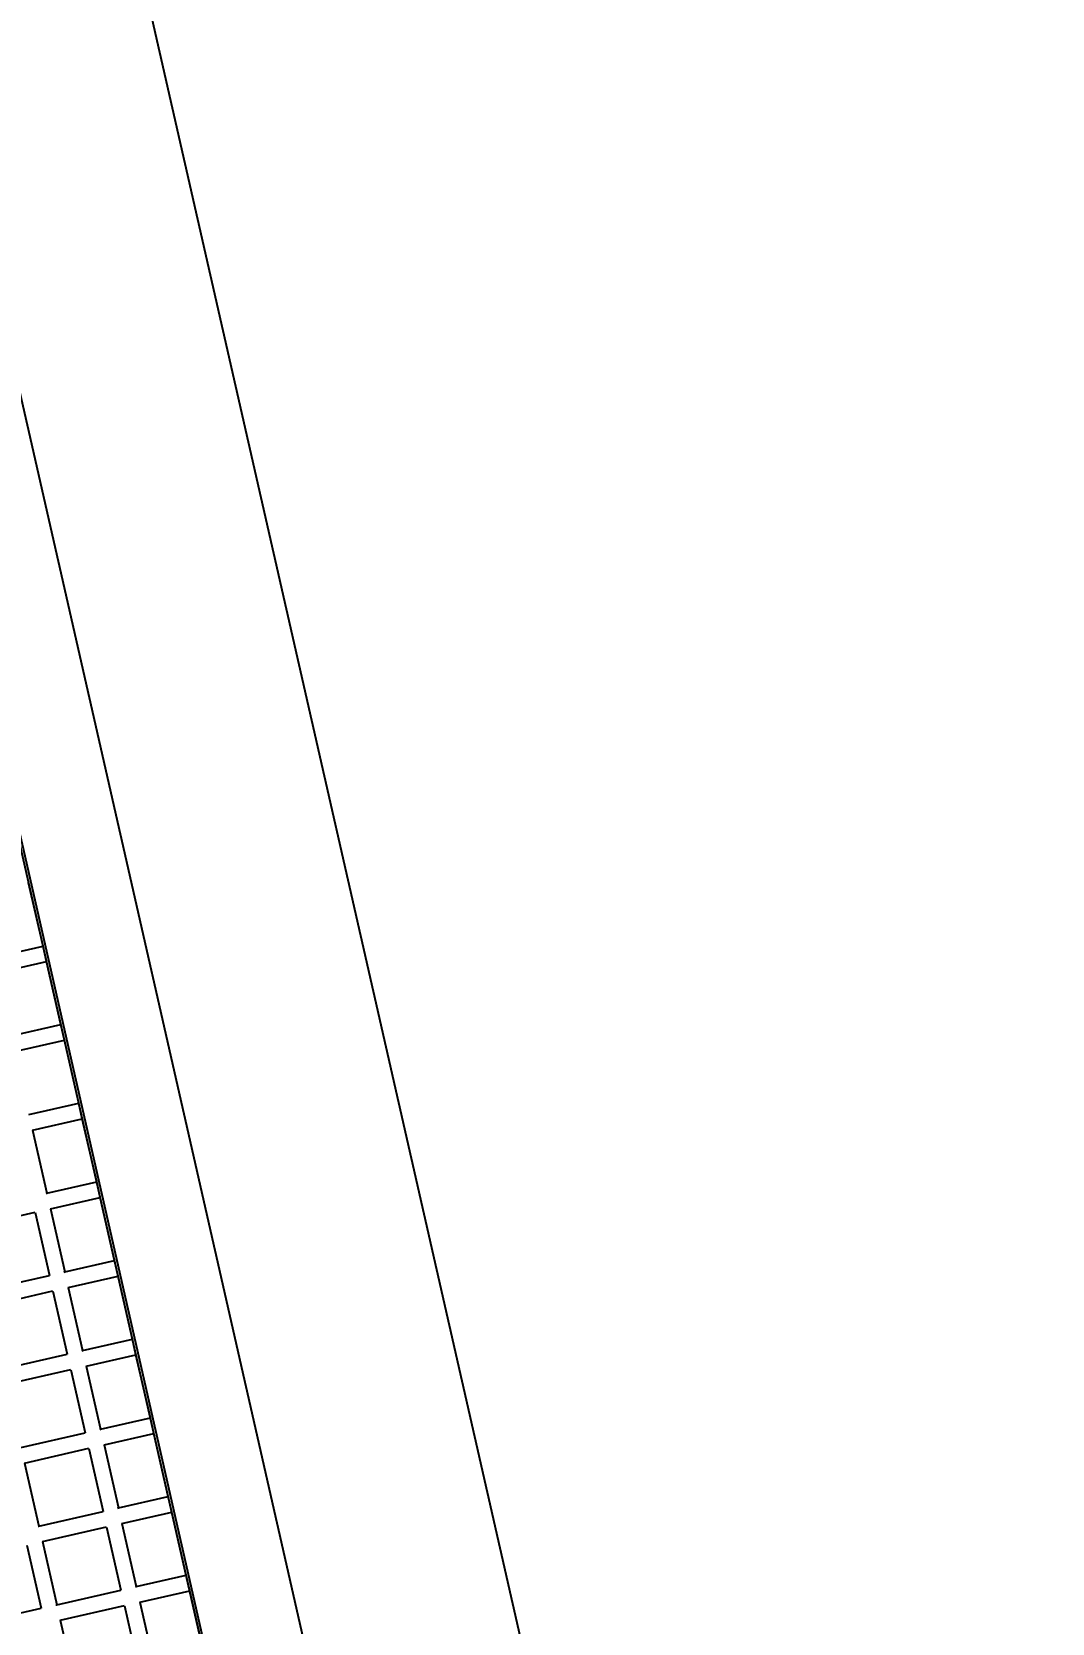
# Model space of a CAD drawing. Header units: inches. Extents: x -1841 to -80, y -100 to 1021.
# Drawn here: x -656.95 to -656.387, y 501.093 to 501.97 of the extents above; entities that cross this region are included whole.
import ezdxf

# ---------------------------------------------------------------- set-up
doc = ezdxf.new("R2010")
doc.units = ezdxf.units.IN
doc.header["$MEASUREMENT"] = 0
doc.layers.add('Edges', color=7, linetype='Continuous')
doc.styles.get("Standard").update_dxf_attribs({"font": 'arial.ttf'})

# ---------------------------------------------------------------- blocks, each defined once
blk = doc.blocks.new('infrared patio heater fr')
at = {"layer": 'Edges'}
for p, q in [((-50, 10.889), (50, 10.889)), ((-40, 8.228), (40, 8.228)), ((-40, 6.998), (40, 6.998)), ((38, 6.971), (-38, 6.971)), ((-9.74, 6.971), (-10.554, 6.971)), ((-9.74, 6.329), (-9.74, 6.971)), ((-9.541, 6.971), (-9.74, 6.971)), ((-9.539, 6.329), (-9.541, 6.971)), ((-8.727, 6.971), (-9.541, 6.971)), ((-8.727, 6.329), (-8.727, 6.971)), ((-8.527, 6.971), (-8.727, 6.971)), ((-8.526, 6.329), (-8.527, 6.971)), ((-7.714, 6.971), (-8.527, 6.971)), ((-7.714, 6.329), (-7.714, 6.971)), ((-7.514, 6.971), (-7.714, 6.971)), ((-7.513, 6.329), (-7.514, 6.971)), ((-6.7, 6.971), (-7.514, 6.971)), ((-6.7, 6.329), (-6.7, 6.971)), ((-6.501, 6.971), (-6.7, 6.971)), ((-6.499, 6.329), (-6.501, 6.971)), ((-5.687, 6.971), (-6.501, 6.971)), ((-5.687, 6.329), (-5.687, 6.971)), ((-5.487, 6.971), (-5.687, 6.971)), ((-5.486, 6.329), (-5.487, 6.971)), ((-4.674, 6.971), (-5.487, 6.971)), ((-4.674, 6.329), (-4.674, 6.971)), ((-4.474, 6.971), (-4.674, 6.971)), ((-4.473, 6.329), (-4.474, 6.971)), ((-3.66, 6.971), (-4.474, 6.971)), ((-3.66, 6.329), (-3.66, 6.971)), ((-3.461, 6.971), (-3.66, 6.971)), ((-3.459, 6.329), (-3.461, 6.971)), ((-2.647, 6.971), (-3.461, 6.971)), ((-2.647, 6.329), (-2.647, 6.971)), ((-2.447, 6.971), (-2.647, 6.971)), ((-2.446, 6.329), (-2.447, 6.971)), ((-1.634, 6.971), (-2.447, 6.971)), ((-1.634, 6.329), (-1.634, 6.971)), ((-1.434, 6.971), (-1.634, 6.971)), ((-1.433, 6.329), (-1.434, 6.971)), ((-0.62, 6.971), (-1.434, 6.971)), ((-7.514, 6.325), (-7.513, 6.329)), ((-7.513, 6.329), (-6.7, 6.329)), ((-6.7, 6.318), (-6.7, 6.329)), ((-6.501, 6.325), (-6.499, 6.329)), ((-6.499, 6.329), (-5.687, 6.329)), ((-5.687, 6.318), (-5.687, 6.329)), ((-5.487, 6.325), (-5.486, 6.329)), ((-5.486, 6.329), (-4.674, 6.329)), ((-4.674, 6.318), (-4.674, 6.329)), ((-4.474, 6.325), (-4.473, 6.329)), ((-4.473, 6.329), (-3.66, 6.329)), ((-3.66, 6.318), (-3.66, 6.329)), ((-3.461, 6.325), (-3.459, 6.329)), ((-3.459, 6.329), (-2.647, 6.329)), ((-2.647, 6.318), (-2.647, 6.329)), ((-2.447, 6.325), (-2.446, 6.329)), ((-2.446, 6.329), (-1.634, 6.329)), ((-1.634, 6.318), (-1.634, 6.329)), ((-1.434, 6.325), (-1.433, 6.329)), ((-1.433, 6.329), (-0.62, 6.329)), ((-6.499, 5.303), (-6.501, 6.131)), ((-6.498, 6.131), (-5.687, 6.131)), ((-5.687, 5.303), (-5.687, 6.131)), ((-5.486, 5.303), (-5.487, 6.131)), ((-5.485, 6.131), (-4.674, 6.131)), ((-4.674, 5.303), (-4.674, 6.131)), ((-4.473, 5.303), (-4.474, 6.131)), ((-4.471, 6.131), (-3.66, 6.131)), ((-3.66, 5.303), (-3.66, 6.131)), ((-3.459, 5.303), (-3.461, 6.131)), ((-3.458, 6.131), (-2.647, 6.131)), ((-2.647, 5.303), (-2.647, 6.131)), ((-2.446, 5.303), (-2.448, 6.131)), ((-2.445, 6.131), (-1.634, 6.131)), ((-1.634, 5.303), (-1.634, 6.131)), ((-1.433, 5.303), (-1.434, 6.131)), ((-1.431, 6.131), (-0.62, 6.131)), ((-3.459, 5.303), (-2.647, 5.303)), ((-2.647, 5.295), (-2.647, 5.303)), ((-2.447, 5.299), (-2.446, 5.303)), ((-2.446, 5.303), (-1.634, 5.303)), ((-1.634, 5.293), (-1.634, 5.303)), ((-1.434, 5.299), (-1.433, 5.303)), ((-1.433, 5.303), (-0.62, 5.303)), ((-2.447, 5.105), (-1.634, 5.105)), ((-1.634, 4.277), (-1.634, 5.105))]:
    blk.add_line(p, q, dxfattribs=at)

msp = doc.modelspace()

# ---------------------------------------------------------------- block references
at = {"color": 7, "lineweight": 25, "xscale": 0.04390327370764167, "yscale": 0.04390327370764167, "zscale": 0.04390327370764167, "rotation": 282.8184996599286}
msp.add_blockref('infrared patio heater fr', (-657.14764, 500.98131), dxfattribs=at)

# ---------------------------------------------------------------- texts
at = {"color": 7, "lineweight": 25}
msp.add_text('BBH8', height=2.631012, rotation=284.483, dxfattribs=at).set_placement((-656.85418, 505.1407))

doc.saveas('drawing.dxf')
